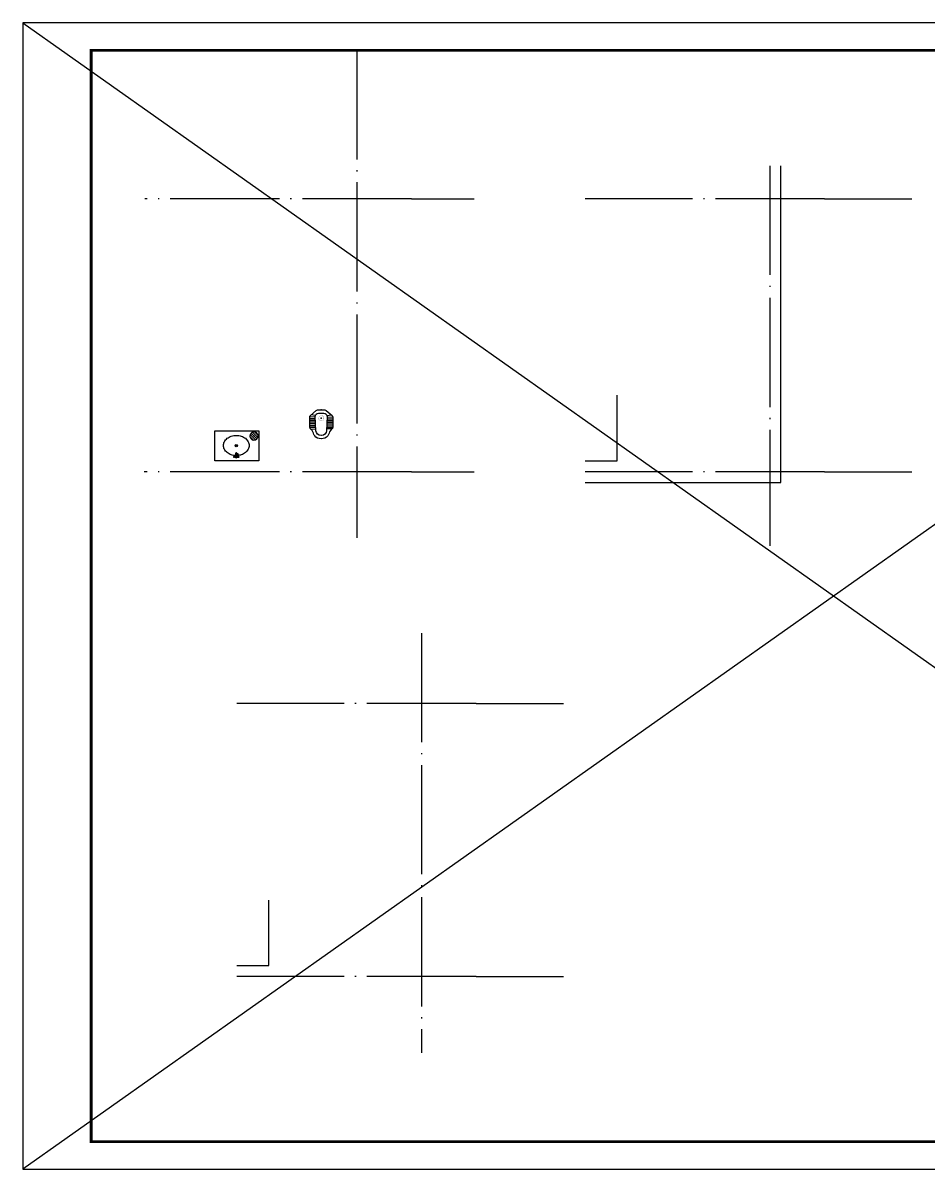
# Model space of a CAD drawing. Extents: x 2265485 to 2764500, y -717688 to -411246.
# Drawn here: x 2651640 to 2684800, y -669941 to -627941 of the extents above; entities that cross this region are included whole.
import ezdxf

# ---------------------------------------------------------------- set-up
doc = ezdxf.new("R2010")
doc.units = 0
doc.header["$LTSCALE"] = 1000
doc.header["$MEASUREMENT"] = 0
doc.linetypes.add('DOTE', pattern=[2.42, 2, -0.2, 0.02, -0.2])
doc.layers.get('0').update_dxf_attribs({"linetype": 'CONTINUOUS'})
for name, color, linetype in [('DOTE', 252, 'DOTE'), ('E_WINDOW', 140, 'CONTINUOUS'), ('LVTRY', 13, 'CONTINUOUS'), ('PUB_DIM', 3, 'CONTINUOUS'), ('PUB_TITLE', 4, 'CONTINUOUS'), ('图层2', 7, 'CONTINUOUS')]:
    doc.layers.add(name, color=color, linetype=linetype)

# ---------------------------------------------------------------- blocks, each defined once
blk = doc.blocks.new('SA544FG5')
at = {"layer": 'DOTE'}
for p, q in [((2463394, -718404), (2463394, -725696)), ((2464394, -719696), (2460008, -719696)), ((2464394, -724696), (2460008, -724696))]:
    blk.add_line(p, q, dxfattribs=at)
at = {"layer": 'E_WINDOW'}
blk.add_lwpolyline([(2460008, -724496), (2460594, -724496), (2460594, -723296)], dxfattribs=at)
at = {"layer": 'PUB_DIM'}
for p, q in [((2464394, -719696), (2465993, -719696)), ((2464394, -724696), (2465993, -724696)), ((2463394, -725696), (2463394, -726093))]:
    blk.add_line(p, q, dxfattribs=at)
blk = doc.blocks.new('$lvtry$00000204')
at = {"color": 0}
for p, q in [((-109, -134, 0), (-210, -128, 0)), ((-107, -166, 0), (-210, -166, 0)), ((-106, -197, 0), (-210, -197, 0)), ((-106, -103, 0), (-182, -88, 0)), ((-109, -124, 0), (-97, -382, 0)), ((48, -60, 0), (-48, -60, 0)), ((97, -382, 0), (109, -124, 0)), ((106, -103, 0), (182, -88, 0)), ((106, -197, 0), (210, -197, 0)), ((107, -166, 0), (210, -166, 0)), ((109, -134, 0), (210, -128, 0)), ((-104, -227, 0), (-210, -227, 0)), ((-103, -258, 0), (-210, -258, 0)), ((-101, -289, 0), (-210, -289, 0)), ((-100, -320, 0), (-210, -320, 0)), ((-191, -354, 0), (-99, -345, 0)), ((191, -354, 0), (99, -345, 0)), ((100, -320, 0), (210, -320, 0)), ((101, -289, 0), (210, -289, 0)), ((103, -258, 0), (210, -258, 0)), ((104, -227, 0), (210, -227, 0)), ((-4, -470, 0), (4, -470, 0))]:
    blk.add_line(p, q, dxfattribs=at)
at = {"color": 0, "elevation": 0}
blk.add_lwpolyline([(184, -360, -0.046574), (191, -354, 0.248797), (210, -318), (210, -128, 0.218491), (198, -101), (90, -9, 0.179479), (67, 0), (-67, 0, 0.179479), (-90, -9), (-198, -101, 0.218491), (-210, -128), (-210, -318, 0.248797), (-191, -354, -0.046574), (-184, -360, -0.139709), (-135, -448, 0.12003), (-120, -477, 0.218108), (-4, -530), (4, -530, 0.218108), (120, -477, 0.12003), (135, -448, -0.139709)], format="xyb", close=True, dxfattribs=at)
at = {"color": 0, "const_width": 3, "elevation": 0}
blk.add_lwpolyline([(49, -153, 1), (-49, -153, 1)], format="xyb", close=True, dxfattribs=at)
at = {"color": 0}
for centre, radius, start, end in [((-48, -121, 0), 61, 90, 182.693), ((48, -121, 0), 61, 357.307, 90), ((-4, -377, 0), 92.8, 182.693, 270), ((4, -377, 0), 92.8, 270, 357.307)]:
    blk.add_arc(centre, radius, start, end, dxfattribs=at)
for p in [(0, 0), (0, -153, 0)]:
    blk.add_point(p, dxfattribs=at)
blk = doc.blocks.new('$lvtry$00000194')
at = {"color": 0}
for p, q in [((-17, -27), (-17, -17)), ((17, -27), (17, -17))]:
    blk.add_line(p, q, dxfattribs=at)
blk.add_lwpolyline([(14, -39, -0.067374), (92, -53, -0.088152), (166, -93, -0.105269), (218, -155, -0.121685), (235, -224, -0.121685), (218, -292, -0.105269), (166, -355, -0.088152), (92, -394, -0.078966), (0, -409, -0.078966), (-92, -394, -0.088152), (-166, -355, -0.105269), (-218, -292, -0.121685), (-235, -224, -0.121685), (-218, -155, -0.105269), (-166, -93, -0.088152), (-92, -53, -0.059935), (-23, -40, -0.059935)], format="xyb", dxfattribs=at)
for centre, radius in [((0, -221), 20), ((0, -27), 16.7), ((0, -221), 15)]:
    blk.add_circle(centre, radius, dxfattribs=at)
for centre, radius, start, end in [((0, -17), 16.7, 0, 180), ((-40, -17), 10.1, 106.6096, 258.1648), ((-64, 250), 259, 274.7069, 282.3732), ((-75, -197), 173, 71.36, 79.1873), ((-29, -63), 6.77, 155.344, 308.3224), ((-171, 35), 166, 324.8411, 338.1337), ((-171, 35), 170, 324.8411, 331.3523), ((-29, -63), 3.37, 155.344, 308.3224), ((100, -178), 170, 132.3141, 138.8253), ((100, -178), 166, 125.5327, 138.8253), ((-12, -42), 10.6, 201.8924, 261.774), ((-381, -99), 372, 2.3982, 6.7627), ((0, -80), 9.9, 201.7837, 338.2163), ((64, 250), 259, 257.6268, 265.2931), ((381, -99), 372, 170.1008, 177.6018), ((75, -197), 173, 100.8127, 110.4191), ((40, -17), 10.1, 281.8352, 73.3904)]:
    blk.add_arc(centre, radius, start, end, dxfattribs=at)
for p in [(0, -27), (0, -221)]:
    blk.add_point(p, dxfattribs=at)
blk = doc.blocks.new('$lvtry$00000171')
for p, q in [((-74, 11), (-11, 74)), ((-70, -27), (27, 70)), ((-53, -53), (53, 53)), ((-27, -70), (70, 27)), ((11, -74), (74, -11))]:
    blk.add_line(p, q)
blk.add_circle((0, 0), 75)
blk.add_point((0, 0))
blk = doc.blocks.new('45')
at = {"layer": 'DOTE'}
for p, q in [((2446631, -717838, 0), (2446631, -726561, 0)), ((2447631, -720561, 0), (2442745, -720561, 0)), ((2447631, -725561, 0), (2442731, -725561, 0))]:
    blk.add_line(p, q, dxfattribs=at)
at = {"layer": 'LVTRY', "elevation": 0}
blk.add_lwpolyline([(2444031, -724811), (2444837, -724811), (2444837, -725361), (2444031, -725361)], close=True, dxfattribs=at)
at = {"layer": 'PUB_DIM'}
for p, q in [((2447631, -720561, 0), (2448779, -720561, 0)), ((2446631, -725561, 0), (2446631, -726770, 0)), ((2447631, -725561, 0), (2448776, -725561, 0))]:
    blk.add_line(p, q, dxfattribs=at)
at = {"layer": 'LVTRY', "xscale": -1}
blk.add_blockref('$lvtry$00000204', (2445977, -724428, 0), dxfattribs=at)
at = {"layer": 'LVTRY', "extrusion": (0, 0, -1), "xscale": -1, "zscale": -1, "rotation": 180}
blk.add_blockref('$lvtry$00000194', (-2444421, -725304, 0), dxfattribs=at)
at = {"layer": 'LVTRY', "xscale": -1, "rotation": 180}
blk.add_blockref('$lvtry$00000171', (2444744, -724905, 0), dxfattribs=at)
blk = doc.blocks.new('AS45G4H6')
at = {"layer": 'DOTE'}
for p, q in [((2477046, -714286), (2477046, -720891)), ((2478046, -714891), (2473660, -714891)), ((2478046, -719891), (2473660, -719891))]:
    blk.add_line(p, q, dxfattribs=at)
at = {"layer": 'E_WINDOW'}
blk.add_lwpolyline([(2473660, -719691), (2474246, -719691), (2474246, -718491)], dxfattribs=at)
at = {"layer": 'LVTRY'}
for p, q in [((2477246, -720091), (2477246, -714286)), ((2473660, -720091), (2477246, -720091))]:
    blk.add_line(p, q, dxfattribs=at)
at = {"layer": 'PUB_DIM'}
for p, q in [((2478046, -714891), (2479646, -714891)), ((2478046, -719891), (2479646, -719891)), ((2477046, -720891), (2477046, -721248))]:
    blk.add_line(p, q, dxfattribs=at)

msp = doc.modelspace()

# ---------------------------------------------------------------- linework, layer by layer
at = {"layer": 'E_WINDOW'}
for p, q in [((2711040, -627941.2), (2651640, -669941.2)), ((2651640, -627941.2), (2711040, -669941.2))]:
    msp.add_line(p, q, dxfattribs=at)
at = {"layer": 'PUB_TITLE'}
msp.add_lwpolyline([(2651640, -669941.2), (2711040, -669941.2), (2711040, -627941.2), (2651640, -627941.2)], close=True, dxfattribs=at)
at = {"layer": 'PUB_TITLE', "color": 7}
msp.add_lwpolyline([(2651640, -669941.2), (2711040, -669941.2), (2711040, -627941.2), (2651640, -627941.2)], close=True, dxfattribs=at)
at = {"layer": 'PUB_TITLE', "const_width": 100}
msp.add_lwpolyline([(2654140, -668941.2), (2710040, -668941.2), (2710040, -628941.2), (2654140, -628941.2)], close=True, dxfattribs=at)
at = {"layer": 'PUB_TITLE', "color": 7, "const_width": 100}
msp.add_lwpolyline([(2654140, -668941.2), (2710040, -668941.2), (2710040, -628941.2), (2654140, -628941.2)], close=True, dxfattribs=at)

# ---------------------------------------------------------------- block references
at = {"layer": '图层2', "xscale": 2, "yscale": 2, "zscale": 2}
for name, p in [('45', (-2229385.9, 806734.4)), ('AS45G4H6', (-2275085, 795394.9, 0)), ('SA544FG5', (-2260543.5, 786507.6))]:
    msp.add_blockref(name, p, dxfattribs=at)

doc.saveas('drawing.dxf')
